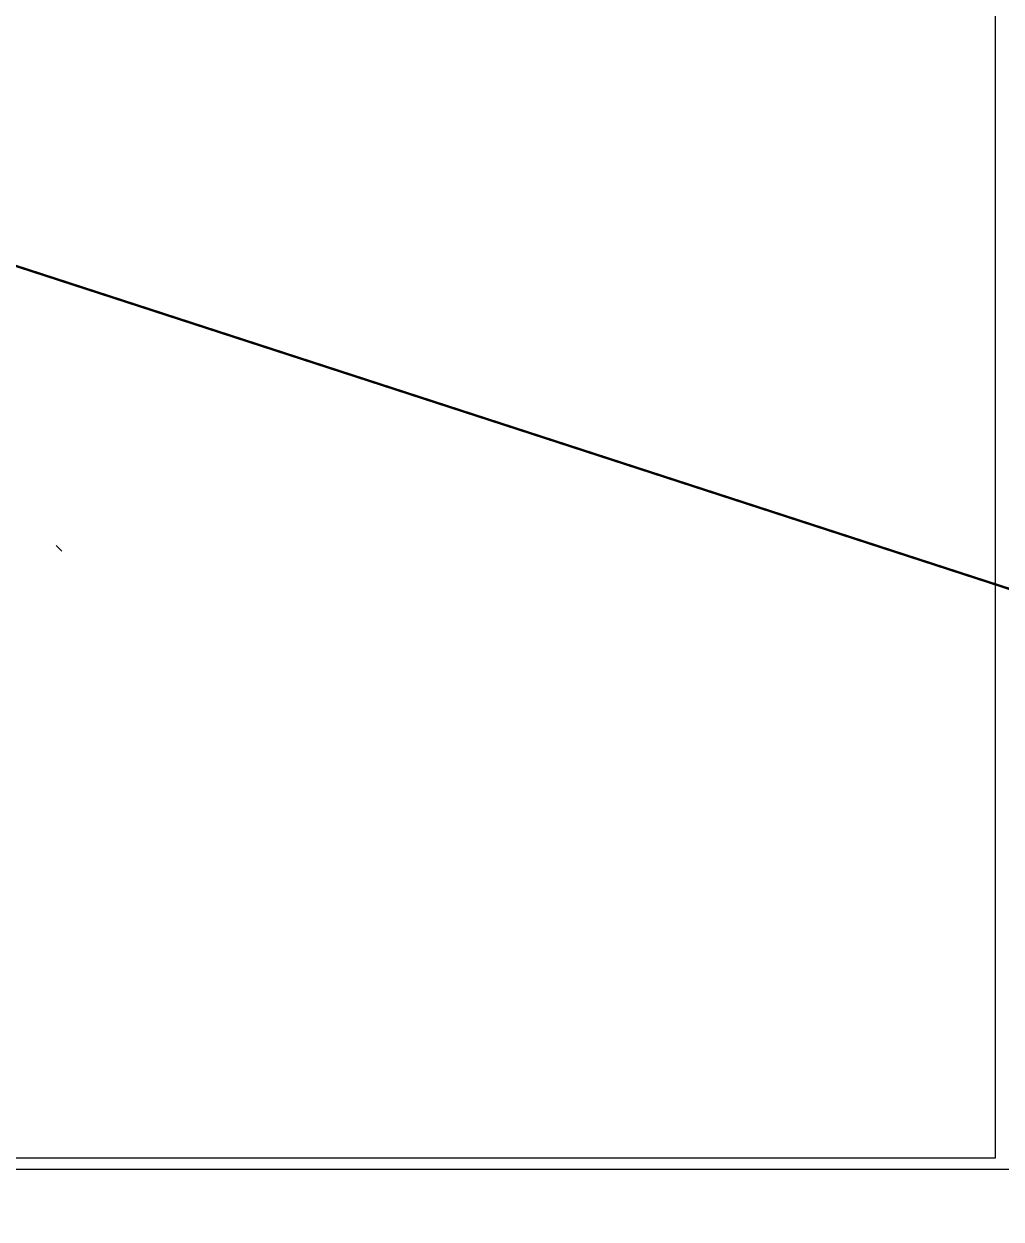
# Model space of a CAD drawing. Extents: x 0 to 840, y 0 to 273.
# Drawn here: x 542.9 to 642.4, y -0.1 to 121.6 of the extents above; entities that cross this region are included whole.
import ezdxf

# ---------------------------------------------------------------- set-up
doc = ezdxf.new("R2010")
doc.units = 0
doc.linetypes.add('1', pattern=[60.929508, 30.464754, -30.464754])
doc.layers.get('0').update_dxf_attribs({"linetype": 'CONTINUOUS'})
doc.layers.add('SH-尺寸标注', color=7, linetype='CONTINUOUS')
doc.layers.add('图框', color=7, linetype='CONTINUOUS')

msp = doc.modelspace()

# ---------------------------------------------------------------- linework, layer by layer
at = {"color": 7, "linetype": '1', "const_width": 0.239}
msp.add_lwpolyline([(0, 273.25), (840.16, 0)], dxfattribs=at)
msp.add_lwpolyline([(0, 273.25), (840.16, 0)], dxfattribs=at)
at = {"layer": 'SH-尺寸标注', "color": 7}
for points, const_width in [([(543.36, 68.19), (547.24, 68.19)], 0.00998), ([(544.36, 67.95), (544.36, 67.95), (543.94, 68.04), (543.69, 68.28), (543.61, 68.67), (543.61, 68.67), (543.63, 68.86), (543.69, 69.03), (543.79, 69.17), (543.79, 69.17), (543.92, 69.28), (544.07, 69.34), (544.25, 69.37), (544.25, 69.37), (544.5, 69.31), (544.72, 69.16), (544.9, 68.91), (545.07, 68.6), (545.07, 68.6), (545.14, 68.48), (545.21, 68.38), (545.28, 68.31), (545.28, 68.31), (545.35, 68.26), (545.43, 68.23), (545.52, 68.21), (545.52, 69.35), (545.78, 69.35), (545.78, 67.9), (545.78, 67.9), (545.56, 67.93), (545.38, 67.97), (545.23, 68.05), (545.23, 68.05), (545.1, 68.15), (544.97, 68.31), (544.84, 68.51), (544.68, 68.79), (544.68, 68.79), (544.56, 68.96), (544.42, 69.06), (544.25, 69.09), (544.25, 69.09), (544.14, 69.08), (544.04, 69.03), (543.96, 68.97), (543.96, 68.97), (543.9, 68.88), (543.86, 68.78), (543.84, 68.66), (543.84, 68.66), (543.9, 68.43), (544.07, 68.28), (544.36, 68.22), (544.36, 67.95)], 0.00000000153), ([(546.49, 66.97), (546.49, 68.93)], 0.00998), ([(543.36, 67.72), (547.24, 67.72)], 0.00998), ([(544.23, 66.89), (544.23, 66.4), (544.04, 66.4), (544.04, 66.4), (544.01, 66.59), (543.97, 66.72), (543.93, 66.81), (543.93, 66.81), (543.86, 66.87), (543.75, 66.93), (543.61, 66.98), (543.61, 67.16), (545.78, 67.16), (545.78, 66.89), (544.23, 66.89)], 0.00000000153), ([(546.21, 68), (546.77, 67.44)], 1e-18)]:
    msp.add_lwpolyline(points, dxfattribs=dict(at, const_width=const_width))
msp.add_lwpolyline([(546.77, 67.91), (546.21, 68.47)], dxfattribs=at)
at = {"layer": '图框', "color": 7}
for points in [[(675.05, 223.54), (675.05, 4.92), (346.06, 4.92), (346.06, 223.54), (675.05, 223.54)], [(347.24, 6.1), (347.24, 222.35), (641.78, 222.35), (641.78, 6.1), (347.24, 6.1)]]:
    msp.add_lwpolyline(points, dxfattribs=at)

doc.saveas('drawing.dxf')
